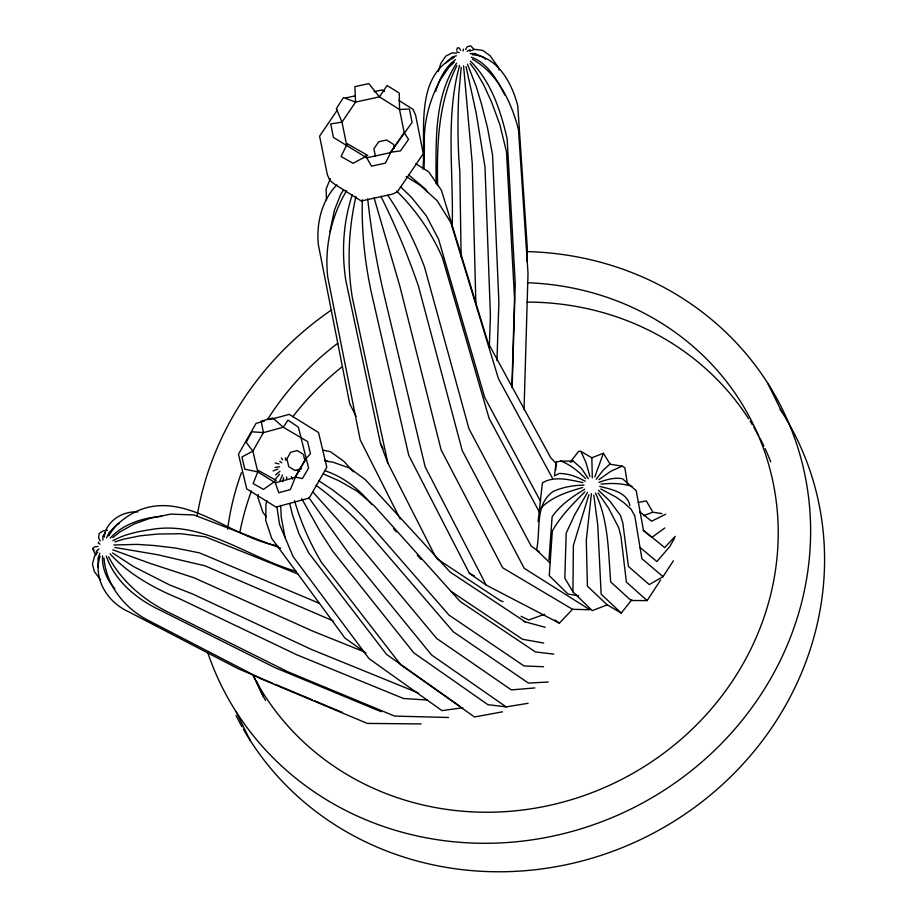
<?xml version="1.0" encoding="UTF-8"?>
<svg xmlns="http://www.w3.org/2000/svg" width="917" height="917" viewBox="0 0 917 917"><rect width="100%" height="100%" fill="white"/><g stroke="black" fill="none" stroke-linecap="round" stroke-linejoin="round"><path stroke-width="1.38" d="M437.558 185.44C436.859 144.955 438.062 102.509 456.884 65.692M436.056 183.87C436.251 143.316 433.282 98.646 456.609 63.204M631.756 599.821L621.256 613.06L607.169 604.842L592.29 610.653L572.919 591.855L573.389 545.397L588.92 494.687M102.578 555.851C101.764 567.91 106.957 579.957 114.866 588.886M424.067 168.476L424.411 144.198A251.59 158.515 -16.1 0 1 439.69 80.811L448.665 67.617L454.328 62.127M422.966 169.141C426.118 133.424 413.888 77.257 454.19 57.565M102.807 540.09L102.876 536.25L104.939 532.983M362.33 199.837C361.504 230.327 364.657 260.875 370.938 290.7L408.764 455.371L469.389 573.32L486.205 585.092L559.393 623.182L572.517 609.301L589.803 609.748L524.226 568.311L462.202 450.488L418.519 286.356C407.962 255.556 395.422 225.444 380.887 196.318M526.839 261.162L527.229 246.891L517.784 105.948C512.179 83.745 498.011 56.602 472.37 54.733M511.892 387.02L514.54 298.564L506.493 151.947L499.948 124.884L491.501 101.902L483.763 84.972L475.098 70.116L470.192 63.617M512.167 387.536L515.262 283.708L507.135 138.719C500.716 110.854 491.203 81.579 470.318 61.061M496.957 360.622L498.894 302.094L492.567 155.088L487.489 127.692L481.528 104.148L476.278 86.656L467.498 64.224M592.302 477.872L591.843 457.778L580.908 451.393L578.684 451.267L570.179 462.202M489.323 347.142L490.412 315.643L485.013 167.146L476.129 112.78L466.042 66.563M524.043 409.658L528.02 273.404L518.483 129.549C511.422 102.372 498.023 73.509 472.507 59.296M548.985 559.874L552.091 516.924C560.161 504.877 572.586 496.601 584.805 489.185M555.61 470.421L556.206 462.076L560.803 461.056L573.308 461.171L581.378 468.3L588.301 478.605M591.419 493.713L586.295 540.342L587.419 586.181L607.169 604.842M463.131 51.02L463.337 49.105M583.969 485.139C573.446 485.253 562.912 487.122 553.26 491.397C534.359 504.373 540.915 530.656 536.525 549.948L549.833 562.74M538.119 521.613L542.417 482.869C554.579 475.487 569.904 479.912 582.937 482.606M461.171 67.319L458.695 95.242A251.59 53.931 -81.2 0 0 459.807 171.078L461.125 257.024M365.86 157.197L366.147 154.881M556.206 462.076L554.395 475.957L559.187 473.481C568.437 473.39 577.252 476.851 585.252 481.265M258.216 494.618L257.815 497.209L262.858 512.282L266.251 516.821M104.274 537.144C105.65 521.188 122.901 510.723 137.894 511.961M355.934 196.444C348.517 229.514 346.878 263.947 352.288 297.452L387.811 462.959L435.621 556.963M329.902 231.726L334.43 210.199L340.654 194.438L343.646 189.853M266.836 500.51L265.964 504.293L265.77 520.615L271.741 538.439L344.975 638.094L365.975 653.042M456.746 50.252L457.285 47.959L459.222 47.902L460.655 50.297M282.688 481.723L283.651 477.723M100.045 556.298C92.651 578.558 107.667 602.251 127.979 611.421L238.546 668.917L272.762 683.257M435.735 91.368C439.277 79.424 445.054 67.09 455.44 59.662M459.577 65.462C445.089 118.018 453.835 173.198 452.173 226.843M352.311 194.771C343.13 222.155 341.502 251.751 345.766 280.235L380.486 443.61L387.811 462.959M438.303 71.446L440.836 63.433L445.754 56.12L452.299 52.796L456.506 53.232M594.801 476.897L603.397 453.262L610.286 464.369M98.589 542.085L98.257 543.013L100.033 544.148M99.896 553.249L98.027 558.166L98.222 567.348M305.797 458.913L295.24 477.425L290.38 489.598L278.757 492.738L275.352 482.8L257.803 471.911L244.816 469.172L241.916 457.021L252.851 451.13L263.408 432.618L261.173 421.144L272.796 417.992L283.284 427.242L307.55 441.535L310.439 453.697L305.797 458.913L295.125 476.955L302.369 478.605L308.605 468.06L298.392 427.173L287.972 420.112L283.284 427.242L263.408 432.618L251.866 431.781L246.18 442.361L252.851 451.13L257.803 471.911M330.338 178.643L326.108 189.04L326.452 199.986M279.8 481.161L282.482 474.995M106.555 537.878L109.123 532.559L116.711 524.662L119.221 523.286M404.179 132.587L390.596 152.612L385.427 163.111L371.488 166.16L366.766 157.827L333.433 137.435L330.728 123.944L342.007 122.11L355.578 102.096L354.879 86.668L368.806 83.607L379.409 96.87L399.537 109.501L409.372 108.997L412.088 122.488L390.413 152.279L400.5 150.904L408.546 139.395L404.179 132.587L399.537 109.501L399.262 93.098L387.1 85.487L379.409 96.87L355.578 102.096L343.451 97.592L336.333 108.584L342.007 122.11L346.637 145.195M346.637 190.61C331.209 216.366 324.446 247.04 327.713 276.877L360.198 439.839L400.202 519.056M674.74 537.775L669.88 546.463L656.87 561.525L640.066 547.483M587.533 492.326L574.638 514.918L566.19 533.167L564.826 578.111L572.919 591.855M108.859 535.918C114.579 525.097 124.62 517.429 135.315 511.904C184.363 488.348 231.015 538.05 277.817 545.844M465.527 49.541L467.338 46.641L470.822 45.85L474.249 49.736M598.469 490.32L609.633 500.831L620.385 515.388L622.803 522.793L628.432 566.465L649.247 584.61L663.048 576.644L673.353 560.814M595.42 492.979C608.693 520.73 608.269 551.942 610.688 581.928L631.045 600.475L647.15 600.612L660.607 580.014M337.559 109.685L319.597 136.174L327.335 174.689L329.914 180.523L335.129 184.581L361.264 200.983L392.212 194.198L397.313 191.894L423.322 153.655L415.584 115.141L413.017 109.306L398.769 100.366M596.188 479.259L603.294 470.123L609.828 464.208L622.23 466.157L624.867 467.773L627.48 484.165M97.821 552.057L94.566 556.195L92.445 564.058L94.405 571.715L100.457 579.704M274.836 479.82L279.502 474.192M675.176 536.319L664.687 547.575L643.482 530.37L636.203 490.664L622.448 478.731C614.436 477.23 606.389 479.625 598.916 482.399M110.258 538.107C123.165 523.836 143.041 517.773 161.656 516.351M584.851 491.902C572.816 503.811 560.734 516.145 552.332 530.977L549.26 575.658L568.024 594.044L578.673 595.718M336.791 184.936C321.661 200.64 316.205 223.381 318.359 244.713L349.698 403.709L356.117 416.375M540.996 508.087C551.931 496.613 567.864 491.879 582.662 487.477M445.41 63.216L452.092 57.06L456.379 55.788M275.547 474.926L279.926 471.258M98.967 548.962L96.48 551.037L95.632 555.461L92.674 548.504L94.703 546.864L97.901 546.463M112.791 537.649L119.531 532.169L134.054 524.031L149.884 518.346L170.665 514.128L193.98 514.953L280.682 548.24M598.87 479.683L610.733 471.292L622.23 466.157M651.895 537.396L664.825 527.94M467.12 51.398L469.974 49.736M112.94 540.698C124.437 534.29 137.527 531.631 150.411 529.636C203.081 519.985 248.094 557.708 296.363 571.394M665.673 514.196L651.62 521.2L639.527 511.629M469.813 51.157L474.479 49.346L482.732 50.355L490.125 55.742L498.229 67.193L499.077 69.898M273.14 470.948L277.794 469.137M591.843 457.778L603.397 453.262M643.608 515.675L652.904 512.179L661.845 513.589M544.618 614.23L528.742 619.984L521.039 616.281M571.222 461.859L573.308 461.171M115.015 541.89L123.233 539.23L140.232 535.792L158.114 534.026L180.958 533.74L205.477 536.858L297.899 574.008M264.383 421.109L256.084 423.356L238.477 454.224L246.73 488.899L276.017 507.067L309.189 498.091L326.796 467.223L318.543 432.537L289.256 414.369L269.907 419.608M301.51 468.702L294.953 470.467L288.763 466.627L286.906 458.832L290.632 452.31L297.188 450.534L303.378 454.373L304.925 460.873M275.352 482.8L295.24 477.425M345.606 97.947L355.074 95.872M374.021 91.711L382.148 89.935L384.521 91.425M366.766 157.827L390.596 152.612M638.163 502.482L646.267 500.9L652.239 511.056M502.493 711.821L474.525 716.979L400.74 664.814L321.386 562.224C309.808 542.91 300.868 522.082 294.449 500.522M301.75 498.688L320.537 532.318L332.963 551.53L413.75 652.801L487.867 704.657L506.161 706.892L528.146 703.293M275.146 467.475L279.685 466.776M462.787 707.752L442.005 710.641L369.035 658.635L293.165 556.722L279.525 524.329L276.968 507.261M107.392 530.278L103.461 530.748L99.242 533.339L98.635 537.763L100.262 541.007M601.059 484.107C611.524 483.076 622.356 483.064 632.375 486.64M534.898 687.933L511.342 689.905L436.618 638.427L338.763 520.867L312.686 491.821M113.868 544.985L137.034 544.389L153.861 545.489L175.64 548.068L199.539 552.882L318.944 603.145M548.24 682.019L528.444 683.085L453.296 631.779L368.164 532.811C352.609 515.159 335.06 499.307 316.113 485.368M470.089 53.656L474.937 53.507L483.488 57.29L485.402 59.215M421.098 723.937L367.27 723.41L261.402 679.016L148.325 620.408C124.723 608.521 105.959 584.897 103.976 558.029M448.562 717.495L394.631 716.097L288.076 671.886L172.064 614.069C145.963 601.907 122.121 582.57 108.561 556.802M543.575 666.716L524.065 665.971L449.021 615.101L364.358 517.967L348.643 502.298L332.263 489.644L318.612 480.68M427.437 700.038L403.4 698.479L296.615 654.715L179.663 598.79C154.056 588.313 128.965 574.386 110.029 553.857M553.788 654.142L535.39 651.93L460.07 601.414L374.193 505.783L357.435 491.386L339.29 480.921L323.884 474.135M114.934 547.483L157.816 554.762L205.064 565.835L333.112 620.866M324.641 460.93L332.94 462.191L349.48 467.979L365.31 479.625L450.087 572.025L525.154 621.783M543.701 643.058L522.633 639.287L451.198 591.476M322.681 450.121L330.315 451.634L343.886 461.343L353.435 471.831M599.752 486.446C610.905 489.242 627.32 492.246 629.853 505.508M275.18 462.993L278.951 463.91M523.813 621.485L545.191 627.285M503.112 601.621L500.464 600.715L436.652 558.522M456.792 51.788L459.199 52.624M324.652 470.662C343.405 476.68 359.212 489.346 371.66 504.35M324.435 460.139L328.194 461.515M112.802 549.799L149.918 563.325L194.026 577.79L312.754 631.125L364.37 651.907M471.269 57.198C488.142 63.067 497.083 80.306 504.923 95.127M418.565 693.069L311.402 649.442L192.822 594.09L169.634 584.943L133.435 566.511L112.573 552.951M297.406 470.238L299.825 471.235M381.071 711.684L274.859 667.587L160.292 610.241C136.954 599.305 114.82 581.137 106.28 556.069M275.398 684.357L312.238 699.809M314.875 700.909L342.511 712.498M560.803 461.056C570.466 464.598 578.375 471.453 585.596 478.582M600.784 488.979L616.064 497.117L623.732 502.55L631.102 509.199L634.782 515.881L641.889 558.694L663.048 576.644M469.389 573.32L474.41 575.968M408.787 174.998L425.786 189.383L427.242 191.802M572.517 609.301L502.619 567.749L441.146 449.949L399.766 285.875L374.09 197.866M415.837 163.765L428.732 171.846L441.455 190.346L487.982 342.626L550.67 457.652L556.504 463.796M406.139 176.511L420.192 185.314L437.088 200.628L450.809 222.51L498.481 378.767L552.642 478.514M279.742 461.446L281.817 462.764M506.161 706.892L431.575 654.99L348.827 553.478L308.639 497.415M554.911 620.041L559.393 623.182M459.944 706.285L386.527 654.394L308.731 552.951L298.862 533.591L292.431 514.678L289.749 503.605M539.173 551.782L531.149 546.039L468.954 428.789L424.525 267.042C414.977 241.801 402.872 217.478 387.685 195.149M643.104 530.255L650.795 536.502M647.15 600.612L626.391 582.066L620.992 536.674L618.769 527.814L608.659 508.282L598.113 493.002M396.476 190.954C416.009 209.878 431.506 232.769 442.407 257.654L489.048 418.244L539.62 512.592M621.256 613.06L601.151 594.193L597.769 525.166L593.78 495.088M400.408 186.69L411.435 197.293L426.153 215.598L438.578 239.245L484.749 397.565L540.617 501.484M393.508 528.719L396.35 531.894M417.246 555.198L421.041 559.427M92.674 548.504L94.027 550.154M281.416 457.973L282.688 459.921M580.908 451.393L585.94 462.432L589.94 476.496M486.205 585.092L425.156 466.856L385.53 300.925C377.345 267.34 371.454 233.205 367.671 198.84M380.486 443.61L383.065 448.677M767.724 383.203L781.674 411.676M236.024 711.592L249.974 740.065M291.342 476.725L292.408 479.155M394.402 148.176L393.657 144.462L386.561 140.003L378.698 141.734L373.918 148.783L375.408 156.211M284.935 536.961L281.29 517.383L280.613 505.45M285.428 457.87L285.76 460.3M463.566 65.841L472.244 163.409L475.877 304.329M286.654 477L286.689 479.499M527.619 251.613A312.697 291.732 -26.1 0 1 810.273 517.108A312.697 291.732 -26.1 0 1 556.825 835.249A312.697 291.732 -26.1 0 1 207.861 653.007M197.155 515.812A312.697 291.732 -26.1 0 1 331.736 309.786M780.161 409.314A312.697 291.732 -26.1 0 1 668.31 824.773A312.697 291.732 -26.1 0 1 243.418 729.244M242.019 726.78A312.697 291.732 -26.1 0 1 236.047 715.512M263.385 696.714A279.88 261.116 -26.1 0 1 256.531 680.953M527.458 282.734A279.88 261.116 -26.1 0 1 729.038 686.054A279.88 261.116 -26.1 0 1 253.264 675.921M227.645 529.155A279.88 261.116 -26.1 0 1 241.423 472.691M267.695 419.287A279.88 261.116 -26.1 0 1 337.743 343.256M765.11 448.677A279.88 261.116 -26.1 0 1 770.727 461.836M265.529 700.485A279.88 261.116 -26.1 0 1 254.318 677.319M239.979 531.722A279.88 261.116 -26.1 0 1 251.476 490.893M292.729 416.776A279.88 261.116 -26.1 0 1 341.628 367.213M527.08 302.083A279.88 261.116 -26.1 0 1 748.639 418.771M750.152 421.155A279.88 261.116 -26.1 0 1 752.376 424.766M753.831 427.196A279.88 261.116 -26.1 0 1 758.726 435.873M760.055 438.406A279.88 261.116 -26.1 0 1 763.884 446.086M258.376 470.49L253.103 483.591L263.523 489.38L276.2 480.393L258.376 470.49M347.325 143.82L341.055 156.498L353.034 163.283L367.809 155.431L347.325 143.82"/></g></svg>
